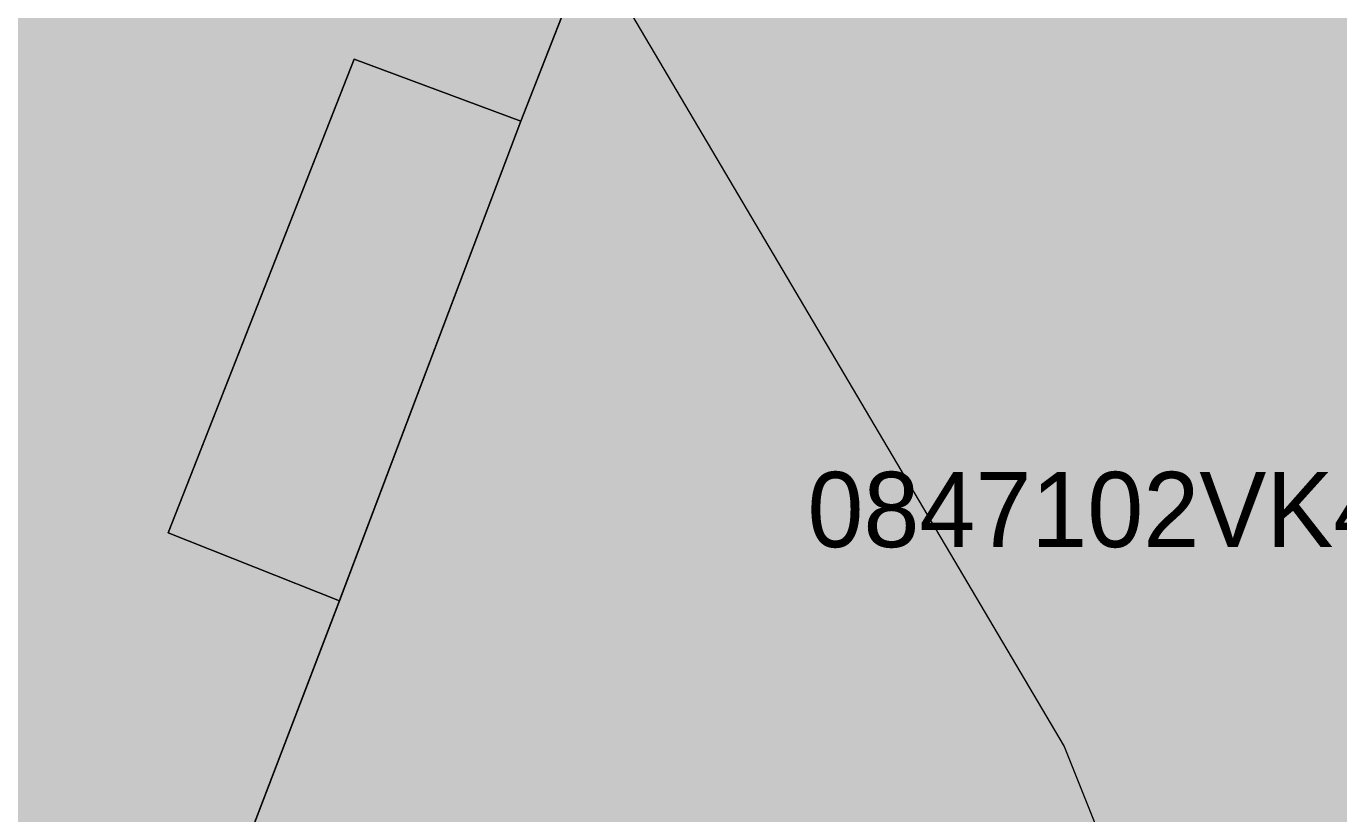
# Model space of a CAD drawing. Header units: metres. Extents: x -6 to 1255, y -2 to 532.
# Drawn here: x 994.51 to 1011.95, y 54.07 to 64.53 of the extents above; entities that cross this region are included whole.
import ezdxf

# ---------------------------------------------------------------- set-up
doc = ezdxf.new("R2010")
doc.units = ezdxf.units.M
doc.header["$MEASUREMENT"] = 0
for name, color, linetype, lineweight, true_color in [('TPX_BUILDINGS', 7, 'CONTINUOUS', 0, 0x000000), ('TPX_BUILDINGS_HATCH', 7, 'CONTINUOUS', 0, 0xf0f0f0), ('TPX_BUILDINGS_SHADOWS_HATCH', 7, 'CONTINUOUS', 0, 0x000000), ('TPX_BUILDINGS_SHADOWS_OUTLINES', 7, 'CONTINUOUS', 0, 0x000000), ('TPX_CADASTRES', 7, 'CONTINUOUS', 0, 0x646464), ('TPX_CADASTRES_TEXT', 7, 'CONTINUOUS', 0, 0x000000), ('TPX_RELIEF_CONTOUR_LINES', 7, 'CONTINUOUS', 0, 0x969696)]:
    doc.layers.add(name, color=color, linetype=linetype, lineweight=lineweight, true_color=true_color)

msp = doc.modelspace()

# ---------------------------------------------------------------- hatches: boundary and pattern name
at = {"layer": 'TPX_BUILDINGS_HATCH'}
h = msp.add_hatch(color=256, dxfattribs=at)
h.paths.add_polyline_path([(967.346, 63.245), (967.337, 63.183), (967.837, 60.272), (968.897, 58.092), (970.457, 56.212), (972.777, 54.592), (973.087, 54.462), (976.959, 53.241), (990.807, 48.872), (995.087, 47.522), (996.518, 51.262), (998.677, 56.902), (996.4, 57.805), (998.87, 64.095), (1001.087, 63.272), (1002.027, 65.682), (1004.117, 71.122), (1004.292, 71.574), (1005.957, 75.872), (998.867, 78.652), (976.527, 87.273), (974.237, 88.183), (973.337, 88.373), (972.457, 88.303), (971.737, 87.993), (970.997, 87.303), (970.647, 86.563), (970.237, 83.593), (967.707, 65.683), (967.346, 63.245)])
h.paths.add_polyline_path([(989.08, 68.305), (990.2, 71.295), (994.06, 69.805), (992.93, 66.875), (989.08, 68.305)], flags=16)
msp.add_hatch(color=256, dxfattribs=at).paths.add_polyline_path([(996.518, 51.262), (995.087, 47.522), (998.897, 46.312), (998.927, 46.302), (1011.867, 42.242), (1012.317, 42.102), (1016.177, 40.902), (1017.137, 43.432), (1017.967, 45.616), (1020.126, 51.302), (1024.749, 63.475), (1024.865, 63.782), (1025.587, 65.682), (1026.497, 68.092), (1022.617, 69.562), (1022.549, 69.587), (1009.717, 74.454), (1009.617, 74.492), (1005.957, 75.872), (1004.292, 71.574), (1004.117, 71.122), (1002.027, 65.682), (1001.087, 63.272), (998.677, 56.902), (996.518, 51.262)])
at = {"layer": 'TPX_BUILDINGS_SHADOWS_HATCH'}
msp.add_hatch(color=256, dxfattribs=at).paths.add_polyline_path([(997.722, 61.171), (996.4, 57.805), (998.677, 56.902), (1001.087, 63.272), (998.87, 64.095), (997.722, 61.171)])

# ---------------------------------------------------------------- linework, layer by layer
at = {"layer": 'TPX_BUILDINGS', "elevation": 0.042}
msp.add_lwpolyline([(970.647, 86.563), (970.237, 83.593), (967.707, 65.683), (967.346, 63.245), (967.337, 63.183), (967.837, 60.272), (968.897, 58.092), (970.457, 56.212), (972.777, 54.592), (973.087, 54.462), (976.959, 53.241), (990.807, 48.872), (995.087, 47.522), (996.518, 51.262), (998.677, 56.902), (996.4, 57.805), (998.87, 64.095), (1001.087, 63.272), (1002.027, 65.682), (1004.117, 71.122), (1004.292, 71.574), (1005.957, 75.872), (998.867, 78.652), (976.527, 87.273)], dxfattribs=at)
msp.add_lwpolyline([(996.518, 51.262), (995.087, 47.522), (998.897, 46.312), (998.927, 46.302), (1011.867, 42.242), (1012.317, 42.102), (1016.177, 40.902), (1017.137, 43.432), (1017.967, 45.616), (1020.126, 51.302), (1024.749, 63.475), (1024.865, 63.782), (1025.587, 65.682), (1026.497, 68.092), (1022.617, 69.562), (1022.549, 69.587), (1009.717, 74.454), (1009.617, 74.492), (1005.957, 75.872), (1004.292, 71.574), (1004.117, 71.122), (1002.027, 65.682), (1001.087, 63.272), (998.677, 56.902)], close=True, dxfattribs=at)
at = {"layer": 'TPX_BUILDINGS_SHADOWS_OUTLINES', "elevation": 0.039}
msp.add_lwpolyline([(997.722, 61.171), (996.4, 57.805), (998.677, 56.902), (1001.087, 63.272), (998.87, 64.095)], close=True, dxfattribs=at)
at = {"layer": 'TPX_CADASTRES', "elevation": 0.024}
for points in [[(967.707, 65.683), (967.337, 63.183), (967.837, 60.273), (968.897, 58.093), (970.457, 56.213), (972.777, 54.593), (973.087, 54.463), (990.807, 48.873), (995.087, 47.523), (998.677, 56.903), (1001.087, 63.273), (1002.027, 65.683), (1004.117, 71.123), (1005.957, 75.873), (998.867, 78.653), (976.527, 87.273), (974.237, 88.183), (973.337, 88.373), (972.457, 88.303), (971.737, 87.993), (970.997, 87.303), (970.647, 86.563), (970.237, 83.593)], [(998.677, 56.903), (995.087, 47.523), (998.927, 46.303), (1011.867, 42.242), (1016.177, 40.902), (1025.587, 65.682), (1026.497, 68.092), (1022.617, 69.562), (1009.617, 74.493), (1005.957, 75.873), (1004.117, 71.123), (1002.027, 65.683), (1001.087, 63.273)]]:
    msp.add_lwpolyline(points, close=True, dxfattribs=at)
at = {"layer": 'TPX_RELIEF_CONTOUR_LINES', "elevation": 0.045}
msp.add_lwpolyline([(997.579, 84.943), (1000.111, 81.612), (1001.11, 80.946), (1001.11, 78.947), (1000.554, 76.948), (999.253, 74.95), (998.968, 72.951), (999.444, 70.952), (1001.22, 66.955), (1008.303, 54.963), (1009.902, 50.966), (1010.767, 46.968), (1008.389, 38.974)], dxfattribs=at)

# ---------------------------------------------------------------- texts
at = {"layer": 'TPX_CADASTRES_TEXT'}
msp.add_text('0847102VK4704F', height=1, dxfattribs=at).set_placement((1004.894, 57.613, 0.024))

doc.saveas('drawing.dxf')
